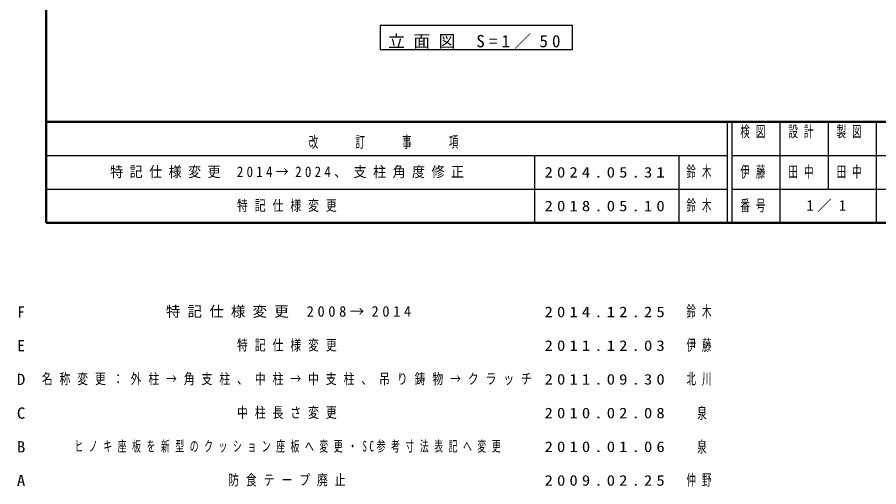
# Model space of a CAD drawing. Units: millimetres, scale not verified, with parts at other scales. Extents: x -35408 to 0, y -49934 to 13350.
# Drawn here: x -19550 to -10598, y -2740 to 2136 of the extents above; entities that cross this region are included whole.
import ezdxf
from ezdxf.enums import TextEntityAlignment as Align

# ---------------------------------------------------------------- set-up
doc = ezdxf.new("R2010")
doc.units = ezdxf.units.MM
doc.layers.add('A3図枠', color=7, linetype='Continuous', lineweight=25)
doc.layers.add('補助', color=2, linetype='Continuous', lineweight=25)
doc.layers.add('図面プロファイル', color=7, linetype='Continuous')
doc.styles.add('ＭＳ ゴシック', font='')
doc.styles.get('ＭＳ ゴシック').set_extended_font_data('MS Gothic')

msp = doc.modelspace()

# ---------------------------------------------------------------- linework, layer by layer
at = {"layer": 'A3図枠', "lineweight": 50}
for p, q in [((-19250, 13350), (-19250, 0)), ((-19250, 1050), (0, 1050)), ((-19250, 0), (0, 0))]:
    msp.add_line(p, q, dxfattribs=at)
at = {"layer": 'A3図枠', "color": 211}
for p, q in [((-12175, 1050), (-12175, 0)), ((-12125, 1050), (-12125, 0)), ((-11625, 1050), (-11625, 350)), ((-11125, 1050), (-11125, 350)), ((-10625, 1050), (-10625, 0)), ((-12125, 350), (0, 350))]:
    msp.add_line(p, q, dxfattribs=at)
at = {"layer": 'A3図枠'}
for p, q in [((-19250, 700), (-12175, 700)), ((-14175, 700), (-14175, 0)), ((-12675, 700), (-12675, 0)), ((-12125, 700), (-9375, 700)), ((-19250, 350), (-12175, 350)), ((-11625, 350), (-11625, 0))]:
    msp.add_line(p, q, dxfattribs=at)
at = {"layer": '補助'}
msp.add_lwpolyline([(-15780, 2050), (-15780, 1800), (-13780, 1800), (-13780, 2050)], close=True, dxfattribs=at)

# ---------------------------------------------------------------- texts
at = {"layer": 'A3図枠', "color": 4, "char_height": 117.3, "style": 'ＭＳ ゴシック'}
for s, insert, attachment_point in [('\\T1.64;\\W0.6;検図', (-11875, 1008.333), 2), ('\\T1.64;\\W0.6;設計', (-11375, 1008.333), 2), ('\\T1.64;\\W0.6;製図', (-10875, 1008.333), 2), ('\\T1.64;\\W0.6;改\u3000\u3000訂\u3000\u3000事\u3000\u3000項', (-15712.5, 768.333), 8), ('\\T1.64;\\W0.6;番号', (-11875, 175), 5)]:
    msp.add_mtext(s, dxfattribs=dict(at, insert=insert, attachment_point=attachment_point))
at = {"layer": '図面プロファイル', "style": 'ＭＳ ゴシック'}
for s, width, p in [('F', 0.95, (-19510, -925)), ('D', 1.1, (-19510, -1625)), ('C', 1.1, (-19510, -1975)), ('泉', 0.6, (-12435, -1975)), ('B', 1.1, (-19510, -2325)), ('泉', 0.6, (-12435, -2325)), ('A', 1.1, (-19510, -2675))]:
    msp.add_text(s, height=117.3, dxfattribs=dict(at, width=width)).set_placement(p, align=Align.MIDDLE_CENTER)
msp.add_text('E', height=117.3, dxfattribs=at).set_placement((-19510, -1275), align=Align.MIDDLE_CENTER)
at = {"layer": '図面プロファイル', "attachment_point": 5, "style": 'ＭＳ ゴシック'}
for s, insert, char_height in [('\\T1.5;\\W0.9;特記仕様変更\\~2014→2024、支柱角度修正', (-16712.5, 525), 110), ('\\T1.5;\\W1.15;2024.05.31', (-13425, 525), 110), ('\\T1.64;\\W0.6;鈴木', (-12435, 525), 117.3), ('\\T1.64;\\W0.6;伊藤', (-11875, 525), 117.3), ('\\T1.64;\\W0.6;田中', (-11375, 525), 117.3), ('\\T1.64;\\W0.6;田中', (-10875, 525), 117.3), ('\\T1.64;\\W0.75;特記仕様変更', (-16712.5, 175), 110), ('\\T1.5;\\W1.15;2018.05.10', (-13425, 175), 110), ('\\T1.64;\\W0.6;鈴木', (-12435, 175), 117.3), ('\\T1.5;1／1', (-11125, 175), 110), ('\\T1.5;特記仕様変更\\~2008→2014', (-16712.5, -925), 110), ('\\T1.5;\\W1.15;2014.12.25', (-13425, -925), 110), ('\\T1.64;\\W0.6;鈴木', (-12435, -925), 117.3), ('\\T1.64;\\W0.75;特記仕様変更', (-16712.5, -1275), 110), ('\\T1.5;\\W1.15;2011.12.03', (-13425, -1275), 110), ('\\T1.64;\\W0.6;伊藤', (-12435, -1275), 117.3), ('\\T1.64;\\W0.75;名称変更：外柱→角支柱、中柱→中支柱、吊り鋳物→クラッチ', (-16712.5, -1625), 110), ('\\T1.5;\\W1.15;2011.09.30', (-13425, -1625), 110), ('\\T1.64;\\W0.6;北川', (-12435, -1625), 117.3), ('\\T1.64;\\W0.75;中柱長さ変更', (-16712.5, -1975), 110), ('\\T1.5;\\W1.15;2010.02.08', (-13425, -1975), 110), ('\\T1.62;\\W0.6;ヒノキ座板を新型のクッション座板へ変更・SC参考寸法表記へ変更', (-16712.5, -2325), 110), ('\\T1.5;\\W1.15;2010.01.06', (-13425, -2325), 110), ('\\T1.64;\\W0.6;仲野', (-12435, -2675), 117.3), ('\\T1.64;\\W0.75;防食テープ廃止', (-16712.5, -2675), 110), ('\\T1.5;\\W1.15;2009.02.25', (-13425, -2675), 110)]:
    msp.add_mtext(s, dxfattribs=dict(at, insert=insert, char_height=char_height))
at = {"layer": '補助', "insert": (-14780, 1808.333), "char_height": 128.3, "attachment_point": 8, "style": 'ＭＳ ゴシック'}
msp.add_mtext('\\T1.5;立面図\\~S=1／50', dxfattribs=at)

doc.saveas('drawing.dxf')
